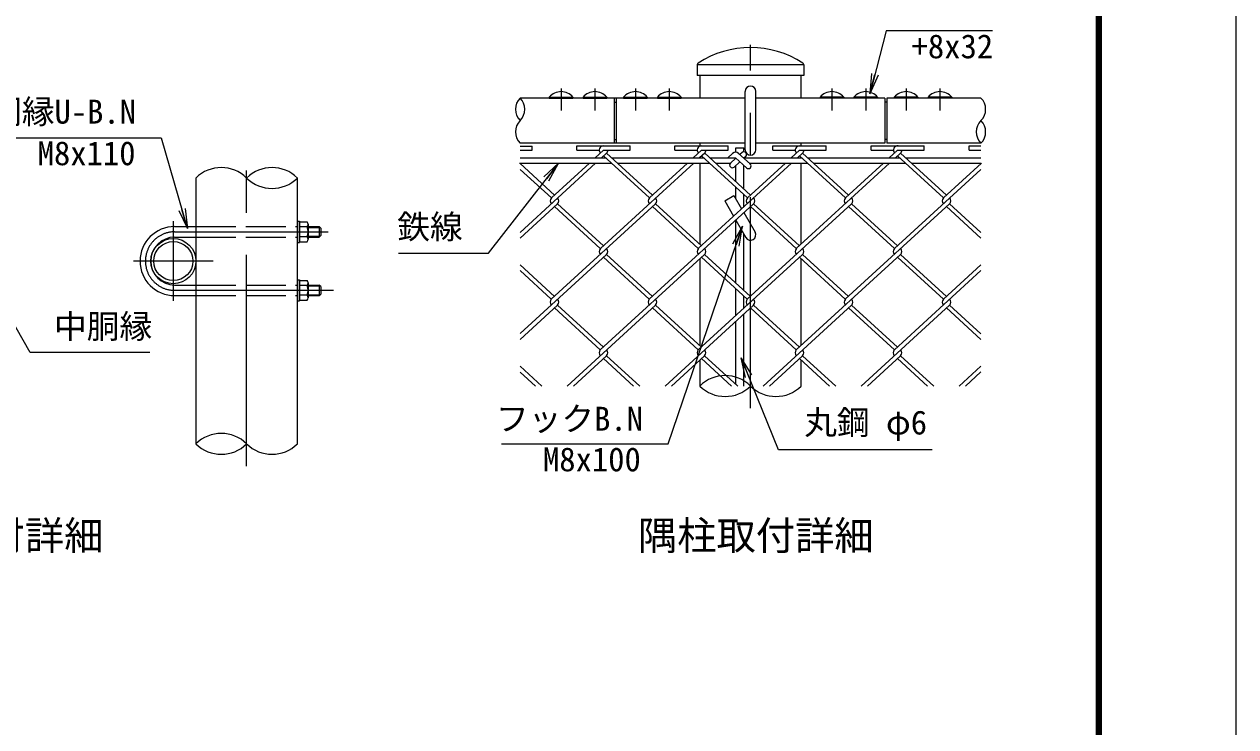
# Model space of a CAD drawing. Units: millimetres, scale not verified. Extents: x -6300 to 6300, y -4455 to 4455.
# Drawn here: x 2655 to 6300, y -2333 to -219 of the extents above; entities that cross this region are included whole.
import ezdxf
from ezdxf.enums import TextEntityAlignment as Align

# ---------------------------------------------------------------- set-up
doc = ezdxf.new("R2010")
doc.units = ezdxf.units.MM
doc.header["$LTSCALE"] = 20
doc.linetypes.add('DASHED', pattern=[7.5, 6, -1.5])
doc.linetypes.add('USER1', pattern=[50.8, 31.75, -6.35, 6.35, -6.35])
for name, color, linetype, lineweight in [('0-0_D-STR1', 1, 'Continuous', 25), ('0-1_D-STR3', 3, 'Continuous', 13), ('0-2_D-BMK', 2, 'USER1', 13), ('0-3_D-STR2', 7, 'Continuous', 13), ('0-4_D-STR-DIM', 7, 'Continuous', 13), ('0-5_0', 7, 'Continuous', 25), ('0-A_D-STR-TXT', 7, 'Continuous', 13), ('0-B_D-TTL-TXT', 7, 'Continuous', 25), ('0-C_D-TTL', 7, 'Continuous', 25)]:
    doc.layers.add(name, color=color, linetype=linetype, lineweight=lineweight)
doc.styles.add('ＭＳ ゴシック', font='')
doc.styles.get('ＭＳ ゴシック').set_extended_font_data('MS Gothic')

# ---------------------------------------------------------------- blocks, each defined once
blk = doc.blocks.new('_Open')
at = {"layer": '0-5_0'}
blk.add_line((-20, 3.333), (0, 0), dxfattribs=at)
blk.add_lwpolyline([(-20, -3.333), (0, 0), (-20, 0)], dxfattribs=at)

msp = doc.modelspace()

# ---------------------------------------------------------------- linework, layer by layer
at = {"layer": '0-0_D-STR1'}
for p, q in [((4679.66, -340.55), (4679.66, -372.76)), ((5000.46, -340.76), (4679.66, -340.76)), ((5000.46, -340.55), (5000.46, -372.76)), ((5000.46, -372.76), (4679.66, -372.76)), ((4687.46, -372.76), (4687.46, -440.76)), ((4992.66, -440.76), (4992.66, -372.76)), ((4824.06, -440.76), (4146.73, -440.76)), ((4429.94, -440.76), (4429.94, -576.76)), ((4435.6, -440.76), (4435.6, -576.76)), ((5244.53, -440.76), (4856.06, -440.76)), ((5244.53, -440.76), (5244.53, -576.76)), ((5533.4, -440.76), (5250.18, -440.76)), ((5250.18, -440.76), (5250.18, -576.76)), ((4824.06, -576.76), (4146.73, -576.76)), ((4687.46, -576.76), (4687.46, -584.97)), ((5244.53, -576.76), (4856.06, -576.76)), ((4992.66, -584.97), (4992.66, -576.76)), ((5533.4, -576.76), (5250.18, -576.76)), ((4687.46, -636.76), (4687.46, -880.6)), ((4992.66, -620.76), (4992.66, -619.84)), ((4992.66, -880.22), (4992.66, -636.76)), ((3171.45, -681.47), (3171.45, -1481.47)), ((3476.65, -1481.47), (3476.65, -681.47)), ((4687.46, -924.37), (4687.46, -1185.56)), ((4992.66, -1185.18), (4992.66, -924.75)), ((4687.46, -1229.33), (4687.46, -1307.43)), ((4992.66, -1307.43), (4992.66, -1229.71))]:
    msp.add_line(p, q, dxfattribs=at)
for radius in [68, 58.8]:
    msp.add_circle((3103.45, -931.47), radius, dxfattribs=at)
for centre, radius, start, end in [((4840.06, -578.01), 289.24, 56.96759, 123.03241), ((4685.66, -340.55), 6, 123.03241, 180), ((4994.46, -340.55), 6, 0, 56.96759)]:
    msp.add_arc(centre, radius, start, end, dxfattribs=at)
at = {"layer": '0-1_D-STR3'}
for p, q in [((4824.06, -596.76), (4824.06, -420.76)), ((4856.06, -596.76), (4856.06, -420.76)), ((4234.53, -437.99), (4305.73, -437.99)), ((4234.53, -437.99), (4234.53, -440.76)), ((4234.53, -440.76), (4305.73, -440.76)), ((4305.73, -437.99), (4305.73, -440.76)), ((4336.36, -437.99), (4407.56, -437.99)), ((4336.36, -437.99), (4336.36, -440.76)), ((4336.36, -440.76), (4407.56, -440.76)), ((4407.56, -437.99), (4407.56, -440.76)), ((4429.94, -453.56), (4435.6, -453.56)), ((4457.98, -437.99), (4529.18, -437.99)), ((4457.98, -437.99), (4457.98, -440.76)), ((4457.98, -440.76), (4529.18, -440.76)), ((4529.18, -437.99), (4529.18, -440.76)), ((4559.8, -437.99), (4631, -437.99)), ((4559.8, -437.99), (4559.8, -440.76)), ((4559.8, -440.76), (4631, -440.76)), ((4631, -437.99), (4631, -440.76)), ((5120.32, -437.99), (5049.12, -437.99)), ((5049.12, -437.99), (5049.12, -440.76)), ((5120.32, -440.76), (5049.12, -440.76)), ((5120.32, -437.99), (5120.32, -440.76)), ((5222.14, -437.99), (5150.94, -437.99)), ((5150.94, -437.99), (5150.94, -440.76)), ((5222.14, -440.76), (5150.94, -440.76)), ((5222.14, -437.99), (5222.14, -440.76)), ((5250.18, -453.56), (5244.53, -453.56)), ((5343.77, -437.99), (5272.57, -437.99)), ((5272.57, -437.99), (5272.57, -440.76)), ((5343.77, -440.76), (5272.57, -440.76)), ((5343.77, -437.99), (5343.77, -440.76)), ((5445.59, -437.99), (5374.39, -437.99)), ((5374.39, -437.99), (5374.39, -440.76)), ((5445.59, -440.76), (5374.39, -440.76)), ((5445.59, -437.99), (5445.59, -440.76)), ((4429.94, -565.56), (4435.6, -565.56)), ((5250.18, -565.56), (5244.53, -565.56)), ((4786.12, -607.32), (4771.44, -620.76)), ((4796.06, -603.85), (4796.06, -590.76)), ((4796.06, -590.76), (4820.06, -590.76)), ((4804.14, -607.32), (4839.05, -639.31)), ((4814.85, -604.69), (4808.06, -610.91)), ((4825.66, -616.49), (4819.9, -621.77)), ((4820.06, -602.59), (4820.06, -590.76)), ((4145.34, -636.76), (4421.31, -636.76)), ((4146.73, -620.76), (4403.85, -620.76)), ((4422.79, -620.76), (4698.76, -620.76)), ((4440.26, -636.76), (4716.22, -636.76)), ((4717.71, -620.76), (4795.13, -620.76)), ((4735.17, -636.76), (4779.85, -636.76)), ((4796.22, -621.77), (4779.85, -636.76)), ((4808.06, -632.62), (4790.66, -648.56)), ((4795.13, -620.76), (4828.24, -651.1)), ((4796.06, -692.57), (4796.06, -643.61)), ((4820.06, -714.56), (4820.06, -643.61)), ((4821, -620.76), (4993.67, -620.76)), ((4836.27, -636.76), (5011.13, -636.76)), ((5012.62, -620.76), (5288.58, -620.76)), ((5030.08, -636.76), (5306.04, -636.76)), ((5307.53, -620.76), (5533.4, -620.76)), ((5324.99, -636.76), (5533.4, -636.76)), ((4796.06, -744.55), (4796.06, -709.93)), ((4762.49, -750.41), (4790.21, -734.41)), ((4762.49, -750.41), (4789.11, -796.5)), ((4790.21, -734.41), (4813.27, -774.36)), ((4820.06, -768.14), (4820.06, -731.92)), ((4819.83, -785.71), (4853.92, -844.76)), ((4820.06, -786.12), (4820.06, -785.5)), ((3107.45, -827.47), (3171.45, -827.47)), ((3476.65, -811.47), (3483.05, -811.47)), ((3483.05, -811.47), (3483.05, -875.47)), ((3483.05, -813.47), (3506.25, -813.47)), ((3506.25, -828.47), (3483.05, -828.47)), ((3509.05, -819.78), (3509.05, -866.05)), ((3509.05, -827.47), (3542.65, -827.47)), ((3509.05, -830.27), (3545.45, -830.27)), ((3547.45, -832.27), (3547.45, -854.67)), ((4795.66, -807.86), (4826.21, -860.76)), ((4796.06, -997.48), (4796.06, -808.55)), ((3107.45, -859.47), (3171.45, -859.47)), ((3506.25, -858.47), (3483.05, -858.47)), ((3483.05, -873.47), (3506.25, -873.47)), ((3509.05, -856.67), (3545.45, -856.67)), ((3509.05, -859.47), (3542.65, -859.47)), ((3542.65, -859.47), (3547.45, -854.67)), ((4820.06, -1019.47), (4820.06, -850.12)), ((3107.45, -1003.47), (3171.45, -1003.47)), ((3476.65, -987.47), (3483.05, -987.47)), ((3483.05, -987.47), (3483.05, -1051.47)), ((3483.05, -989.47), (3506.25, -989.47)), ((3506.25, -1004.47), (3483.05, -1004.47)), ((3509.05, -995.78), (3509.05, -1042.05)), ((3509.05, -1003.47), (3542.65, -1003.47)), ((3509.05, -1006.27), (3545.45, -1006.27)), ((3547.45, -1008.27), (3547.45, -1030.67)), ((4796.06, -1095.09), (4796.06, -1014.84)), ((3107.45, -1035.47), (3171.45, -1035.47)), ((3506.25, -1034.47), (3483.05, -1034.47)), ((3483.05, -1049.47), (3506.25, -1049.47)), ((3509.05, -1032.67), (3545.45, -1032.67)), ((3509.05, -1035.47), (3542.65, -1035.47)), ((3542.65, -1035.47), (3547.45, -1030.67)), ((4820.06, -1073.1), (4820.06, -1036.83)), ((4820.06, -1307.43), (4820.06, -1090.46)), ((4796.06, -1302.44), (4796.06, -1112.45))]:
    msp.add_line(p, q, dxfattribs=at)
at = {"layer": '0-1_D-STR3', "linetype": 'DASHED'}
for p, q in [((3171.45, -827.47), (3476.65, -827.47)), ((3171.45, -859.47), (3476.65, -859.47)), ((3171.45, -1003.47), (3476.65, -1003.47)), ((3171.45, -1035.47), (3476.65, -1035.47))]:
    msp.add_line(p, q, dxfattribs=at)
at = {"layer": '0-1_D-STR3'}
for points in [[(3476.65, -811.47), (3476.65, -875.47), (3483.05, -875.47)], [(3547.45, -832.27), (3542.65, -827.47), (3542.65, -859.47)], [(3476.65, -987.47), (3476.65, -1051.47), (3483.05, -1051.47)], [(3547.45, -1008.27), (3542.65, -1003.47), (3542.65, -1035.47)]]:
    msp.add_lwpolyline(points, dxfattribs=at)
for centre, radius, start, end in [((4270.13, -468.36), 46.8, 40.47549, 139.52451), ((4371.96, -468.36), 46.8, 40.47549, 139.52451), ((4493.58, -468.36), 46.8, 40.47549, 139.52451), ((4595.4, -468.36), 46.8, 40.47549, 139.52451), ((4840.06, -420.76), 16, 0, 180), ((5084.72, -468.36), 46.8, 40.47549, 139.52451), ((5186.54, -468.36), 46.8, 40.47549, 139.52451), ((5308.17, -468.36), 46.8, 40.47549, 139.52451), ((5409.99, -468.36), 46.8, 40.47549, 139.52451), ((4795.13, -617.15), 13.33, 47.5, 132.5), ((4820.26, -610.59), 8, 312.5, 132.5), ((4840.06, -596.76), 16, 180, 0), ((4785.26, -642.66), 8, 132.5, 312.5), ((4833.64, -645.21), 8, 227.5, 47.5), ((3107.45, -931.47), 104, 90, 270), ((3497.85, -820.97), 11.26, 318.21899, 41.78101), ((3467.47, -843.47), 41.58, 338.85295, 21.14705), ((3107.45, -931.47), 72, 90, 270), ((3107.45, -931.47), 72, 90, 270), ((3497.61, -865.97), 11.44, 319.0514, 40.9486), ((4840.06, -852.76), 16, 210, 30), ((3497.85, -996.97), 11.26, 318.21899, 41.78101), ((3467.47, -1019.47), 41.58, 338.85295, 21.14705), ((3497.61, -1041.97), 11.44, 319.0514, 40.9486)]:
    msp.add_arc(centre, radius, start, end, dxfattribs=at)
at = {"layer": '0-2_D-BMK'}
for p, q in [((4840.06, -1374.1), (4840.06, -280.76)), ((4270.13, -411.62), (4270.13, -478.29)), ((4371.96, -411.62), (4371.96, -478.29)), ((4493.58, -411.62), (4493.58, -478.29)), ((4595.4, -411.62), (4595.4, -478.29)), ((5084.72, -411.62), (5084.72, -478.29)), ((5186.54, -411.62), (5186.54, -478.29)), ((5308.17, -411.62), (5308.17, -478.29)), ((5409.99, -411.62), (5409.99, -478.29)), ((3324.05, -1548.13), (3324.05, -614.8)), ((3103.45, -811.47), (3103.45, -1051.47)), ((3107.45, -843.47), (3569.02, -843.47)), ((3223.45, -931.47), (2983.45, -931.47)), ((3107.45, -1019.47), (3585.82, -1019.47))]:
    msp.add_line(p, q, dxfattribs=at)
msp.add_arc((3107.45, -931.47), 88, 90, 270, dxfattribs=at)
at = {"layer": '0-3_D-STR2'}
for p, q in [((4146.73, -585.18), (4183.02, -585.18)), ((4317.7, -584.97), (4477.7, -584.97)), ((4317.7, -597.77), (4317.7, -584.97)), ((4317.7, -597.77), (4384.85, -597.77)), ((4397.7, -597.77), (4372.6, -620.76)), ((4407.17, -606.45), (4391.54, -620.76)), ((4535.68, -741.56), (4397.7, -615.13)), ((4545.15, -732.88), (4407.17, -606.45)), ((4612.61, -584.97), (4772.61, -584.97)), ((4612.61, -597.77), (4612.61, -584.97)), ((4612.61, -597.77), (4679.76, -597.77)), ((4692.61, -597.77), (4667.51, -620.76)), ((4702.08, -606.45), (4686.45, -620.76)), ((4830.59, -741.56), (4692.61, -615.13)), ((4840.06, -732.88), (4702.08, -606.45)), ((4907.52, -584.97), (5067.52, -584.97)), ((4907.52, -597.77), (4907.52, -584.97)), ((4907.52, -597.77), (4974.67, -597.77)), ((4987.52, -597.77), (4962.42, -620.76)), ((4996.75, -606.23), (4980.89, -620.76)), ((5125.5, -741.56), (4987.28, -614.91)), ((4987.52, -597.77), (5067.52, -597.77)), ((5134.97, -732.88), (4996.75, -606.23)), ((5067.52, -597.77), (5067.52, -584.97)), ((5202.65, -584.76), (5362.65, -584.76)), ((5202.65, -597.56), (5202.65, -584.76)), ((5202.65, -597.56), (5269.8, -597.56)), ((5282.65, -597.56), (5257.33, -620.76)), ((5291.67, -606.23), (5275.8, -620.76)), ((5420.41, -741.56), (5282.19, -614.91)), ((5429.88, -732.88), (5291.67, -606.23)), ((5497.56, -584.76), (5533.4, -584.76)), ((5497.56, -597.56), (5497.56, -584.76)), ((5497.56, -597.56), (5533.4, -597.56)), ((4374.08, -636.76), (4146.73, -845.1)), ((4250.24, -732.88), (4146.73, -638.03)), ((4240.77, -741.56), (4146.73, -655.39)), ((4355.14, -636.76), (4240.79, -741.54)), ((4668.99, -636.76), (4388.25, -894.02)), ((4650.05, -636.76), (4535.68, -741.56)), ((4963.43, -636.76), (4682.92, -893.8)), ((4944.96, -636.76), (4830.59, -741.56)), ((5258.34, -636.76), (4977.83, -893.8)), ((5239.87, -636.76), (5125.5, -741.56)), ((5533.4, -655.39), (5272.96, -894.04)), ((5534.78, -636.76), (5420.41, -741.56)), ((4259.5, -758.69), (4146.73, -862.02)), ((4554.41, -758.69), (4240.55, -1046.28)), ((4397.48, -885.12), (4259.5, -758.69)), ((4849.3, -758.71), (4535.46, -1046.28)), ((4692.39, -885.12), (4554.41, -758.69)), ((5144.21, -758.71), (4830.38, -1046.28)), ((4987.3, -885.12), (4849.32, -758.69)), ((5439.12, -758.71), (5125.29, -1046.28)), ((5282.43, -885.36), (5144.21, -758.71)), ((5533.4, -845.1), (5439.12, -758.71)), ((4388.01, -893.8), (4250.03, -767.37)), ((4682.92, -893.8), (4544.94, -767.37)), ((4977.83, -893.8), (4839.85, -767.37)), ((5272.96, -894.04), (5134.74, -767.39)), ((5533.4, -862.46), (5429.65, -767.39)), ((4406.96, -911.17), (4146.73, -1149.62)), ((4701.87, -911.17), (4388.01, -1198.76)), ((4544.94, -1037.6), (4406.96, -911.17)), ((4996.78, -911.17), (4682.92, -1198.76)), ((4839.85, -1037.6), (4701.87, -911.17)), ((5291.67, -911.19), (4977.83, -1198.76)), ((5134.76, -1037.6), (4996.78, -911.17)), ((5429.65, -1037.63), (5291.67, -911.19)), ((4250.03, -1037.6), (4146.73, -942.95)), ((4535.46, -1046.28), (4397.48, -919.85)), ((4830.38, -1046.28), (4692.39, -919.85)), ((5125.29, -1046.28), (4987.3, -919.85)), ((5420.17, -1046.31), (5283.02, -920.62)), ((5533.4, -942.56), (5420.17, -1046.31)), ((4240.55, -1046.28), (4146.73, -960.31)), ((5533.4, -959.92), (5272.74, -1198.76)), ((4259.5, -1063.65), (4146.73, -1166.98)), ((4388.01, -1198.76), (4250.03, -1072.33)), ((4397.48, -1190.08), (4259.5, -1063.65)), ((4554.41, -1063.65), (4288.37, -1307.43)), ((4682.92, -1198.76), (4544.94, -1072.33)), ((4692.39, -1190.08), (4554.41, -1063.65)), ((4849.32, -1063.65), (4583.28, -1307.43)), ((4977.83, -1198.76), (4840.67, -1073.08)), ((4987.3, -1190.08), (4849.32, -1063.65)), ((5144.23, -1063.65), (4878.19, -1307.43)), ((5272.74, -1198.76), (5134.76, -1072.33)), ((5282.22, -1190.08), (5144.23, -1063.65)), ((5439.12, -1063.67), (5173.1, -1307.43)), ((5533.4, -1167.42), (5429.65, -1072.35)), ((5533.4, -1150.05), (5439.12, -1063.67)), ((4406.96, -1216.12), (4307.31, -1307.43)), ((4487.65, -1307.43), (4397.48, -1224.81)), ((4506.6, -1307.43), (4406.96, -1216.12)), ((4701.87, -1216.12), (4602.22, -1307.43)), ((4782.56, -1307.43), (4692.39, -1224.81)), ((4801.51, -1307.43), (4701.86, -1216.12)), ((4996.78, -1216.12), (4897.13, -1307.43)), ((5077.47, -1307.43), (4987.3, -1224.81)), ((5096.42, -1307.43), (4996.78, -1216.12)), ((5291.69, -1216.12), (5192.05, -1307.43)), ((5372.39, -1307.43), (5282.22, -1224.81)), ((5391.33, -1307.43), (5291.69, -1216.12)), ((4211.69, -1307.43), (4146.73, -1247.91)), ((4192.74, -1307.43), (4146.73, -1265.27)), ((5533.4, -1247.52), (5468.01, -1307.43)), ((5533.4, -1264.88), (5486.96, -1307.43))]:
    msp.add_line(p, q, dxfattribs=at)
for points in [[(4146.73, -597.98), (4183.02, -597.98), (4183.02, -585.18)], [(4397.7, -597.77), (4477.7, -597.77), (4477.7, -584.97)], [(4692.61, -597.77), (4772.61, -597.77), (4772.61, -584.97)], [(5282.65, -597.56), (5362.65, -597.56), (5362.65, -584.76)]]:
    msp.add_lwpolyline(points, dxfattribs=at)
for centre, start, end in [((4397.7, -597.77), 95, 222.5), ((4397.7, -597.77), 317.5, 0), ((4692.61, -597.77), 95, 222.5), ((4692.61, -597.77), 317.5, 0), ((4987.52, -597.77), 85, 222.5), ((4987.52, -597.77), 317.5, 0), ((5282.65, -597.56), 85, 222.5), ((5282.43, -597.77), 317.5, 0.89905), ((4250.24, -750.24), 137.5, 222.5), ((4250.24, -750.24), 317.5, 42.5), ((4545.15, -750.24), 137.5, 222.5), ((4545.15, -750.24), 317.5, 42.5), ((4840.06, -750.24), 137.5, 222.5), ((4840.06, -750.24), 317.5, 42.5), ((5134.97, -750.24), 137.5, 222.5), ((5134.97, -750.24), 317.5, 42.5), ((5429.88, -750.24), 137.5, 222.5), ((5429.88, -750.24), 317.5, 42.5), ((4397.7, -902.72), 137.5, 222.5), ((4397.7, -902.72), 317.5, 42.5), ((4692.61, -902.72), 137.5, 222.5), ((4692.61, -902.72), 317.5, 42.5), ((4987.52, -902.72), 137.5, 222.5), ((4987.52, -902.72), 317.5, 42.5), ((5282.43, -902.72), 137.5, 222.5), ((5282.43, -902.72), 317.5, 42.5), ((4250.03, -1054.96), 137.5, 222.5), ((4250.03, -1054.96), 317.5, 42.5), ((4544.94, -1054.96), 137.5, 222.5), ((4544.94, -1054.96), 317.5, 42.5), ((4839.85, -1054.96), 137.5, 222.5), ((4839.85, -1054.96), 317.5, 42.5), ((5134.97, -1055.2), 137.5, 222.5), ((5134.97, -1055.2), 317.5, 42.5), ((5429.88, -1055.2), 137.5, 222.5), ((5429.88, -1055.2), 317.5, 42.5), ((4397.46, -1207.47), 137.5, 222.5), ((4397.46, -1207.47), 317.5, 42.5), ((4692.37, -1207.47), 137.5, 222.5), ((4692.37, -1207.47), 317.5, 42.5), ((4987.28, -1207.47), 137.5, 222.5), ((4987.28, -1207.47), 317.5, 42.5), ((5282.19, -1207.47), 137.5, 222.5), ((5282.19, -1207.47), 317.5, 42.5)]:
    msp.add_arc(centre, 12.85, start, end, dxfattribs=at)
at = {"layer": '0-4_D-STR-DIM'}
for centre, radius, start, end in [((4180.94, -474.76), 48.24, 135.18146, 224.81854), ((4112.51, -474.76), 48.24, 315.18146, 44.81854), ((5499.18, -474.76), 48.24, 315.18146, 44.81854), ((4180.94, -542.76), 48.24, 135.18146, 224.81854), ((5567.61, -542.76), 48.24, 135.18146, 224.81854), ((5499.18, -542.76), 48.24, 315.18146, 44.81854), ((3247.75, -758.25), 108.25, 45.18146, 134.81854), ((3400.35, -758.25), 108.25, 45.18146, 134.81854), ((3400.35, -604.68), 108.25, 225.18146, 314.81854), ((4763.76, -1384.22), 108.25, 45.18146, 134.81854), ((4763.76, -1230.65), 108.25, 225.18146, 314.81854), ((4916.36, -1230.65), 108.25, 225.18146, 314.81854), ((3247.75, -1558.25), 108.25, 45.18146, 134.81854), ((3247.75, -1404.68), 108.25, 225.18146, 314.81854), ((3400.35, -1404.68), 108.25, 225.18146, 314.81854)]:
    msp.add_arc(centre, radius, start, end, dxfattribs=at)
at = {"layer": '0-A_D-STR-TXT'}
for points in [[(5568.28, -238.78), (5248.23, -238.78), (5199.57, -425.93)], [(2554.42, -560.48), (3066.72, -560.48), (3145.57, -831.69)], [(3780.66, -907.39), (4051.97, -907.39), (4261.37, -638.34)], [(4090.68, -1481.64), (4591.94, -1481.64), (4815.38, -828)], [(3032.67, -1206.47), (2672.66, -1206.47), (2541.08, -977.05)], [(5386.13, -1499.1), (4924.09, -1499.1), (4812.52, -1224.25)]]:
    msp.add_lwpolyline(points, dxfattribs=at)
at = {"layer": '0-C_D-TTL', "color": 2}
msp.add_lwpolyline([(-6300, 4455), (6300, 4455), (6300, -4455), (-6300, -4455)], close=True, dxfattribs=at)
at = {"layer": '0-C_D-TTL'}
for points in [[(-5895, 4125), (5895, 4125), (5895, -4125), (-5895, -4125)], [(-5891.25, 4121.25), (5891.25, 4121.25), (5891.25, -4121.25), (-5891.25, -4121.25)], [(-5887.5, 4117.5), (5887.5, 4117.5), (5887.5, -4117.5), (-5887.5, -4117.5)], [(-5883.75, 4113.75), (5883.75, 4113.75), (5883.75, -4113.75), (-5883.75, -4113.75)], [(-5880, 4110), (5880, 4110), (5880, -4110), (-5880, -4110)]]:
    msp.add_lwpolyline(points, close=True, dxfattribs=at)

# ---------------------------------------------------------------- block references
at = {"layer": '0-A_D-STR-TXT', "xscale": 3, "yscale": 3}
for p, rotation in [((5199.06, -427.87), 255.42357), ((4262.6, -636.76), 52.10669), ((3146.13, -833.61), 286.2108), ((4816.02, -826.11), 71.12758), ((4811.77, -1222.4), 112.09224)]:
    msp.add_blockref('_Open', p, dxfattribs=dict(at, rotation=rotation))

# ---------------------------------------------------------------- texts
at = {"layer": '0-A_D-STR-TXT', "style": 'ＭＳ ゴシック'}
for s, p in [('+8x32', (5324.61, -342.95)), ('胴縁U-B.N', (2549.09, -539.5)), ('M8x110', (2695.28, -664.65)), ('鉄線', (3777.24, -885.85)), ('中胴縁', (2744.47, -1185.5)), ('フックB.N', (4074.31, -1463.71)), ('丸鋼 φ6', (5001.61, -1474.9)), ('M8x100', (4215.55, -1585.81))]:
    msp.add_text(s, height=72.14, dxfattribs=at).set_placement(p, align=Align.BOTTOM_LEFT)
at = {"layer": '0-B_D-TTL-TXT', "style": 'ＭＳ ゴシック'}
for s, p in [('中胴縁取付詳細', (2065.89, -1826.77)), ('隅柱取付詳細', (4501.28, -1826.77))]:
    msp.add_text(s, height=86.66, dxfattribs=at).set_placement(p, align=Align.BOTTOM_LEFT)

doc.saveas('drawing.dxf')
